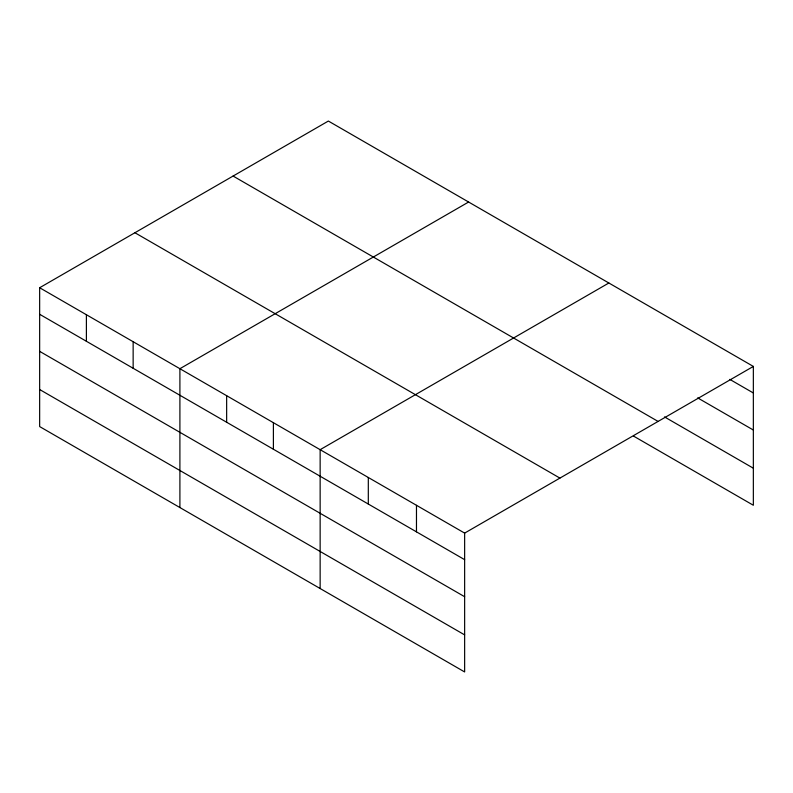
<?xml version="1.0" encoding="UTF-8"?>
<svg xmlns="http://www.w3.org/2000/svg" width="793" height="793" viewBox="0 0 793 793"><rect width="100%" height="100%" fill="white"/><g stroke="black" fill="none" stroke-linecap="round" stroke-linejoin="round"><path stroke-width="1.19" d="M633.468 436.051L753.35 505.26L753.35 366.425L328.361 121.051L39.65 287.74L39.65 426.575L464.639 671.949L464.639 533.104L39.65 287.74M468.604 202.027L179.902 368.705L179.902 507.55M608.855 283.002L320.144 449.681L320.144 588.525M464.639 533.104L753.35 366.425M729.798 379.381L753.35 392.971M697.691 397.898L753.35 430.024M664.514 416.92L753.35 468.207M233.083 176.056L658.081 421.43M134.919 232.736L559.917 478.1M39.65 314.286L464.639 559.66M39.65 351.349L464.639 596.713M39.65 389.522L464.639 634.886M416.474 505.3L416.474 531.845M368.309 477.485L368.309 504.041M273.397 422.689L273.397 449.244M226.649 395.697L226.649 422.253M133.145 341.724L133.145 368.269M86.397 314.732L86.397 341.277"/></g></svg>
